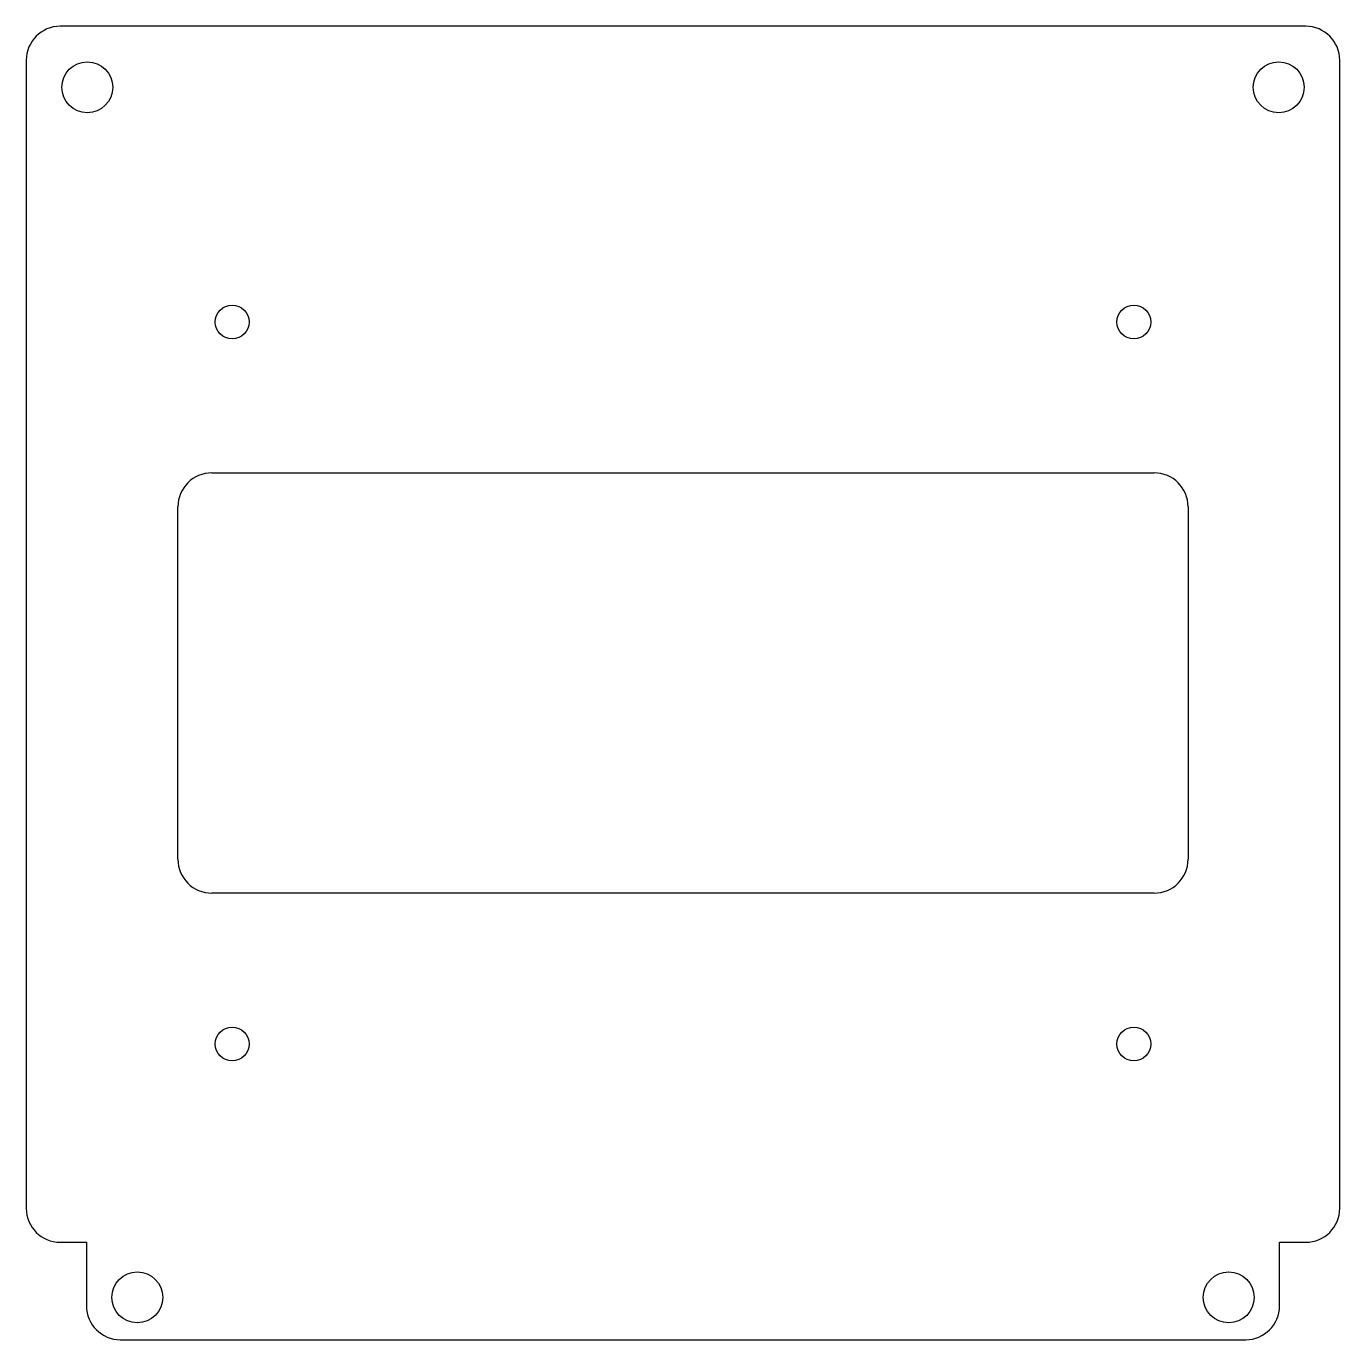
# Model space of a CAD drawing. Header units: inches. Extents: x -3.46 to 0.42, y -0.8 to 3.07.
import ezdxf

# ---------------------------------------------------------------- set-up
doc = ezdxf.new("R2010")
doc.units = ezdxf.units.IN
doc.header["$MEASUREMENT"] = 0

msp = doc.modelspace()

# ---------------------------------------------------------------- linework, layer by layer
at = {"color": 7, "linetype": 'Continuous', "lineweight": 25}
for p, q in [((0.3194, 3.0721), (-3.3556, 3.0721)), ((-3.4556, 2.9721), (-3.4556, -0.4154)), ((0.4194, -0.4154), (0.4194, 2.9721)), ((-2.9081, 1.7546), (-0.1281, 1.7546)), ((-3.0081, 0.6146), (-3.0081, 1.6546)), ((-0.0281, 1.6546), (-0.0281, 0.6146)), ((-0.1281, 0.5146), (-2.9081, 0.5146)), ((-3.3556, -0.5154), (-3.2781, -0.5154)), ((-3.2781, -0.5154), (-3.2781, -0.7029)), ((0.2419, -0.7029), (0.2419, -0.5154)), ((0.2419, -0.5154), (0.3194, -0.5154)), ((-3.1781, -0.8029), (0.1419, -0.8029))]:
    msp.add_line(p, q, dxfattribs=at)
for centre, radius in [((-3.2756, 2.8921), 0.075), ((0.2394, 2.8921), 0.075), ((-2.8481, 2.1996), 0.05), ((-0.1881, 2.1996), 0.05), ((-2.8481, 0.0696), 0.05), ((-0.1881, 0.0696), 0.05), ((-3.1281, -0.6779), 0.075), ((0.0919, -0.6779), 0.075)]:
    msp.add_circle(centre, radius, dxfattribs=at)
for centre, start, end in [((-3.3556, 2.9721), 90, 180), ((0.3194, 2.9721), 0, 90), ((-2.9081, 1.6546), 90, 180), ((-0.1281, 1.6546), 0, 90), ((-2.9081, 0.6146), 180, 270), ((-0.1281, 0.6146), 270, 0), ((-3.3556, -0.4154), 180, 270), ((0.3194, -0.4154), 270, 0), ((-3.1781, -0.7029), 180, 270), ((0.1419, -0.7029), 270, 0)]:
    msp.add_arc(centre, 0.1, start, end, dxfattribs=at)

doc.saveas('drawing.dxf')
